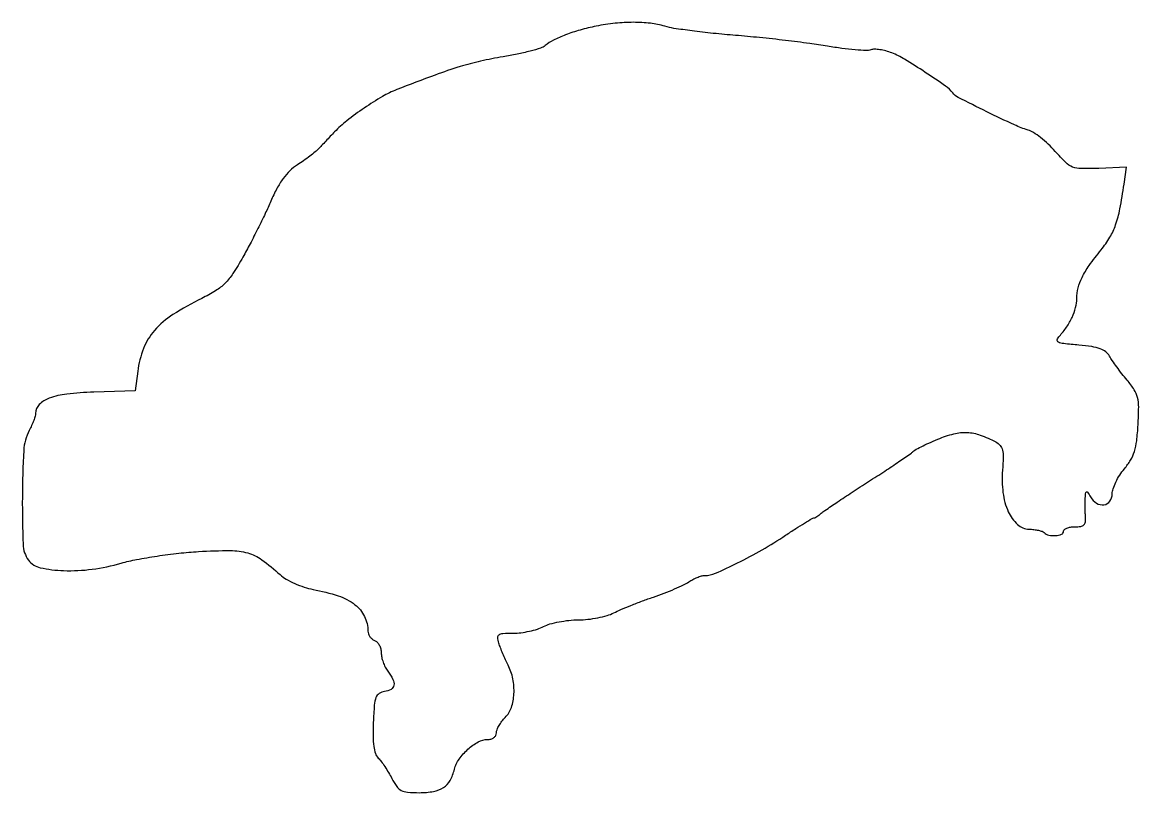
# Model space of a CAD drawing. Extents: x 0 to 252, y 0 to 174.
import ezdxf

# ---------------------------------------------------------------- set-up
doc = ezdxf.new("R2010")
doc.units = 0

msp = doc.modelspace()

# ---------------------------------------------------------------- linework, layer by layer
msp.add_lwpolyline([(129.5, 172.973647, 0.018477), (125.901969, 172.108077, 0.022472), (122.609385, 171.024371, 0.024672), (119.865212, 169.824364, 0.058528), (118.00183, 168.607548, -0.09651), (116.986546, 168.048948, -0.012398), (114.591206, 167.345164, -0.014112), (111.673306, 166.65347, -0.011337), (108.500147, 166.069948, 0.015639), (103.439296, 165.094207, 0.019381), (98.803677, 163.858565, 0.01376), (93.183824, 161.953877, 0.003838), (84.49554, 158.664078, 0.040229), (81.274303, 157.107825, 0.016577), (77.174433, 154.51669, 0.016649), (73.226366, 151.637694, 0.036977), (70.471961, 149.136364, 0.000287), (69.512643, 148.125049, 0.000233), (68.486082, 147.04059, 0.000236), (67.541416, 146.040768, 0.000616), (66.863636, 145.320963, -0.031795), (66.112815, 144.61711, -0.009814), (64.896882, 143.653929, -0.009773), (63.491334, 142.627501, -0.010586), (62.083196, 141.6846, 0.050863), (60.384227, 140.337191, 0.041764), (58.864871, 138.587927, 0.035561), (57.454792, 136.34184, 0.020976), (56.083196, 133.48471, -0.009519), (54.827303, 130.707256, -0.00498), (53.163999, 127.295864, -0.004951), (51.38827, 123.830358, -0.007561), (49.772969, 120.863299, -0.015925), (47.530588, 117.16876, -0.051448), (45.726828, 114.938948, -0.058332), (43.632202, 113.275038, -0.024944), (40.497447, 111.542553, 0.028574), (33.997204, 107.88825, 0.070203), (29.848771, 104.326488, 0.086514), (27.359245, 100.252876, 0.063189), (26.045879, 95.104103), (25.5, 90.708207), (16.115973, 90.387799, 0.018639), (10.015693, 89.951468, 0.060451), (6.071173, 89.030237, 0.110101), (3.823119, 87.590864, 0.19656), (2.993839, 85.595012, -0.072965), (2.903344, 85.001452, -0.015511), (2.565743, 84.009317, -0.015916), (2.097805, 82.87363, -0.014536), (1.545141, 81.734578, 0.107018), (0.314092, 77.244226, 0.012227), (-0.00171, 66.686168, 0.010368), (0.161354, 56.019133, 0.149947), (1.385762, 52.487116, 0.183851), (4.041735, 50.762966, 0.044759), (9.319355, 50.112208, 0.041258), (15.745316, 50.428889, 0.03634), (22.319021, 51.7913, -0.021912), (25.795813, 52.61707, -0.009932), (30.408875, 53.406591, -0.009813), (35.31581, 54.048203, -0.013256), (39.77502, 54.423142, -0.013448), (46.949818, 54.641905, -0.070125), (50.85958, 54.105151, -0.087912), (54.04876, 52.557412, -0.027726), (58.174815, 49.202798, 0.053193), (59.546162, 48.199167, 0.026506), (61.464733, 47.218548, 0.025841), (63.594539, 46.397779, 0.03288), (65.63439, 45.875992, -0.033617), (71.302969, 44.417091, -0.083608), (75.077633, 42.423393, -0.11746), (77.229622, 39.78488, -0.113062), (78, 36.421562, 0.091006), (78.11204, 35.811101, 0.066689), (78.440625, 35.204169, 0.065281), (78.926584, 34.692636, 0.078724), (79.5, 34.361626, -0.111768), (80.073808, 33.978244, -0.066093), (80.559375, 33.308303, -0.060997), (80.888147, 32.468964, -0.062956), (81, 31.584141, 0.053731), (81.10607, 30.599934, 0.031474), (81.431283, 29.458855, 0.031168), (81.905886, 28.345283, 0.045621), (82.468197, 27.44113, -0.042358), (83.645538, 25.575262, -0.159429), (83.865795, 24.227821, -0.231228), (83.231574, 23.31775, -0.091911), (81.75, 22.819551, 0.106654), (80.517875, 22.364781, 0.165015), (79.813205, 21.489135, 0.068701), (79.442684, 19.778958, 0.008008), (79.20692, 15.864508, 0.012768), (79.148382, 12.718404, 0.032854), (79.313293, 10.451397, 0.046518), (79.692981, 8.839024, 0.115803), (80.327246, 7.815611, -0.036706), (80.983281, 7.055471, -0.012944), (81.811723, 5.87707, -0.01277), (82.658562, 4.530316, -0.014636), (83.396005, 3.201103, 0.035351), (84.489551, 1.409136, 0.119481), (85.518258, 0.517088, 0.099213), (86.950314, 0.107222, 0.020247), (89.597109, 0, 0.043044), (92.826808, 0.278556, 0.103908), (95.042958, 1.161515, 0.118805), (96.537802, 2.772318, 0.066516), (97.531403, 5.269097, -0.091845), (98.582162, 7.565794, -0.056448), (100.560705, 9.798882, -0.057719), (102.896579, 11.458304, -0.126256), (105.007606, 12, 0.072848), (105.772893, 12.112094, 0.088846), (106.417934, 12.438216, 0.101803), (106.847171, 12.925098, 0.130648), (107, 13.5, -0.095343), (107.137507, 14.214566, -0.034745), (107.5875, 15.146875, -0.032922), (108.234636, 16.123995, -0.033666), (109, 17, 0.116026), (110.369839, 19.212461, 0.067678), (110.956588, 22.293076, 0.062881), (110.710535, 25.679269, 0.068192), (109.626685, 28.79966, -0.010975), (109.050091, 29.997791, -0.007743), (108.452898, 31.367713, -0.007819), (107.922405, 32.696012, -0.016281), (107.559298, 33.75, -0.049852), (107.299422, 35.034687, -0.273133), (107.58481, 35.6516, -0.140083), (108.449062, 35.94367, -0.011886), (110.818305, 36, 0.031582), (112.541294, 36.10894, 0.02236), (114.451559, 36.438815, 0.022669), (116.255158, 36.920626, 0.043616), (117.635693, 37.493839, -0.051374), (119.083818, 38.068999, -0.021549), (121.12736, 38.552483, -0.021049), (123.375656, 38.885696, -0.025651), (125.5, 39, 0.02674), (127.634238, 39.119497, 0.021349), (129.9125, 39.468697, 0.021832), (131.998146, 39.975638, 0.049786), (133.5, 40.57826, -0.0189), (135.052901, 41.315568, -0.006419), (137.362216, 42.271974, -0.006372), (139.942879, 43.264215, -0.00729), (142.435203, 44.145117, 0.010012), (144.856877, 45.015904, 0.010216), (147.225398, 45.977441, 0.01003), (149.247092, 46.895174, 0.04123), (150.407709, 47.573017, -0.031977), (151.304473, 48.119233, -0.027101), (152.313717, 48.580824, -0.027992), (153.28204, 48.900429, -0.065803), (154.035353, 49, 0.103695), (156.451661, 49.506565, 0.012382), (161.425833, 51.836562, 0.015122), (166.976969, 54.819395, 0.01575), (172.261273, 58.094294, -0.003451), (174.549005, 59.591195, -0.005297), (176.552634, 60.852699, -0.001995), (178.285618, 61.908829, -0.136675), (178.61292, 62, 0.118814), (178.867222, 62.061294, 0.020628), (179.300701, 62.306211, 0.021403), (179.795221, 62.643324, 0.017727), (180.292206, 63.042419, -0.029076), (181.14863, 63.698765, -0.001623), (183.935836, 65.575146, -0.002497), (187.273015, 67.782034, -0.001826), (191, 70.200646, 0.002239), (194.676857, 72.591051, 0.003379), (197.85625, 74.70924, 0.001344), (200.564223, 76.550519, 0.077936), (201, 76.960894, -0.105803), (201.408843, 77.305343, -0.006268), (202.855324, 78.052459, -0.009219), (204.618512, 78.895041, -0.006654), (206.613869, 79.771903, -0.037657), (210.224508, 80.990354, -0.074327), (213.228533, 81.297229, -0.07411), (216.196717, 80.712434, -0.037247), (219.69722, 79.162043, -0.08993), (220.705573, 78.361901, -0.121992), (221.238079, 77.333689, -0.067029), (221.40135, 75.726144, -0.012525), (221.230141, 72.761655, 0.051852), (221.335588, 67.710247, 0.074847), (222.54213, 63.415858, 0.098409), (224.608863, 60.51783, 0.186665), (227.225786, 59.454261, -0.023421), (228.310693, 59.384973, -0.02658), (229.33885, 59.215081, -0.027187), (230.185467, 58.979615, -0.115451), (230.629073, 58.704261, 0.144781), (231.67597, 58.135277, 0.069569), (233.214418, 58.025312, 0.079128), (234.548742, 58.331387, 0.305884), (235, 59, -0.230953), (235.186933, 59.383114, -0.073138), (235.755397, 59.70625, -0.055753), (236.586741, 59.926944, -0.03704), (237.571566, 60, 0.038602), (238.874955, 60.100776, 0.151404), (239.591118, 60.45102, 0.172291), (239.931252, 61.113735, 0.053496), (239.960875, 62.25, -0.010825), (239.901218, 63.256941, -0.006961), (239.873604, 64.426563, -0.006995), (239.878539, 65.572443, -0.013035), (239.919718, 66.5, -0.007991), (240.026434, 67.731843, -0.324798), (240.1963, 67.921466, -0.316084), (240.433863, 67.821, -0.00775), (241.080099, 66.75, 0.121395), (242.448673, 65.335845, 0.175822), (244.131883, 64.973413, 0.205697), (245.470221, 65.778818, 0.157104), (246, 67.423275, -0.080977), (246.188428, 68.57911, -0.031377), (246.800926, 70.086559, -0.030055), (247.683068, 71.668205, -0.032674), (248.726556, 73.086877, 0.039508), (250.137674, 75.061268, 0.059666), (251.003044, 76.986827, 0.046547), (251.515866, 79.391091, 0.01517), (251.830732, 83.010156, 0.011794), (251.962339, 87.014037, 0.062573), (251.709703, 89.187605, 0.083786), (250.956528, 90.930624, 0.030588), (249.354176, 93.099845, -0.008606), (248.180632, 94.55059, -0.007742), (247.014705, 96.092386, -0.007783), (246.012037, 97.50756, -0.024142), (245.398013, 98.503291, 0.102854), (244.548563, 99.492987, 0.077933), (243.290193, 100.18202, 0.049756), (241.394291, 100.658024, 0.015275), (238.459666, 101, -0.00607), (235.04108, 101.334722, -0.081257), (233.83021, 101.672319, -0.371803), (233.58736, 102.20918, -0.116672), (234.061653, 103.038669, 0.037412), (235.705952, 105.084871, 0.042238), (236.953251, 107.274944, 0.045489), (237.737514, 109.475437, 0.062946), (238, 111.552173, -0.062496), (238.296373, 113.914039, -0.053781), (239.17175, 116.260155, -0.038993), (240.799202, 118.959676, -0.014415), (243.486661, 122.5, 0.035557), (245.462984, 125.345568, 0.049963), (246.768095, 128.145967, 0.037028), (247.729941, 131.729149, 0.011), (248.668852, 137.325315), (249.224436, 141.15063), (242.971061, 140.895415, -0.012775), (238.962072, 140.834309, -0.090516), (237.059095, 141.201965, -0.101612), (235.504893, 142.206773, -0.018031), (233.108843, 144.73638, 0.022929), (231.543584, 146.356804, 0.022444), (229.825723, 147.83929, 0.023005), (228.203525, 149.000088, 0.074285), (227, 149.547395, -0.039306), (223.904047, 150.70239, -0.005384), (217.680965, 153.680998, -0.002743), (211.196971, 156.91505, -0.11325), (210, 157.910407, 0.077413), (208.394214, 159.4511, 0.007085), (203.801461, 162.566448, 0.009087), (199.130866, 165.518704, 0.04186), (196.26796, 166.943697, 0.028851), (194.91804, 167.391771, 0.029466), (193.534936, 167.677734, 0.030832), (192.310351, 167.780007, 0.097327), (191.502656, 167.639393, -0.103351), (190.499928, 167.477124, -0.009758), (188.000845, 167.639918, -0.012161), (185.000377, 167.967926, -0.009282), (181.734695, 168.467402, 0.009449), (177.705565, 169.082271, 0.003934), (172.247067, 169.766341, 0.003891), (166.388644, 170.407583, 0.005023), (161, 170.900366, -0.005468), (155.958146, 171.365953, -0.006241), (151.145689, 171.924277, -0.00569), (147.076505, 172.495069, -0.034766), (145.006602, 172.958476, 0.043361), (141.752048, 173.628654, 0.028867), (137.947771, 173.852206, 0.026724), (133.798495, 173.634348, 0.023314)], format="xyb", close=True)

doc.saveas('drawing.dxf')
